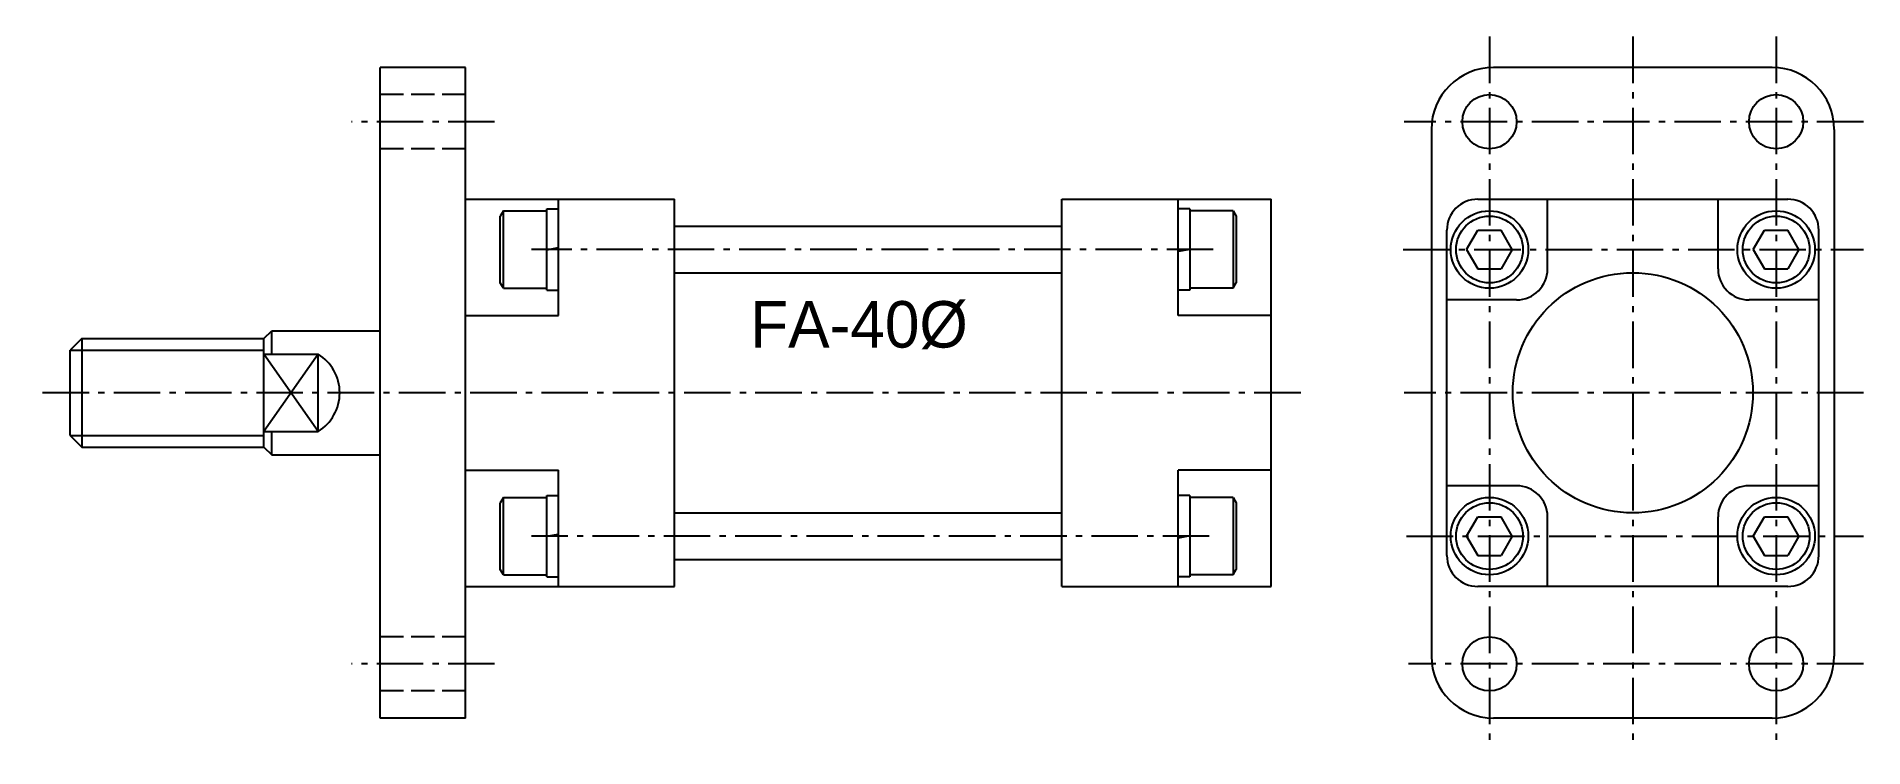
# Model space of a CAD drawing. Extents: x 222 to 458, y 268 to 359.
import ezdxf

# ---------------------------------------------------------------- set-up
doc = ezdxf.new("R2010")
doc.units = 0
doc.header["$MEASUREMENT"] = 0
doc.linetypes.add('DASHED', pattern=[4, 3, -1])
doc.linetypes.add('SCENTER', pattern=[9.2, 6, -1.2, 0.8, -1.2])
for name, color, linetype in [('CON', 2, 'CONTINUOUS'), ('DAS', 3, 'DASHED'), ('SCEN', 1, 'SCENTER'), ('UTI', 7, 'CONTINUOUS')]:
    doc.layers.add(name, color=color, linetype=linetype)

# ---------------------------------------------------------------- blocks, each defined once
blk = doc.blocks.new('00000093')
at = {"layer": 'CON'}
for p, q in [((-2.95, 0), (-1.51, 2.5)), ((-1.51, 2.5), (1.51, 2.5)), ((2.95, 0), (1.51, 2.5)), ((2.95, 0), (1.51, -2.5)), ((-2.95, 0), (-1.51, -2.5)), ((-1.51, -2.5), (1.51, -2.5))]:
    blk.add_line(p, q, dxfattribs=at)
for radius in [5, 4.31]:
    blk.add_circle((0, 0), radius, dxfattribs=at)

msp = doc.modelspace()

# ---------------------------------------------------------------- linework, layer by layer
at = {"layer": 'CON'}
for p, q in [((266.4, 271.31), (266.4, 355.31)), ((277.4, 355.31), (266.4, 355.31)), ((277.4, 271.31), (277.4, 355.31)), ((446.08, 355.31), (410.08, 355.31)), ((402.08, 347.31), (402.08, 279.31)), ((454.08, 347.31), (454.08, 279.31)), ((277.4, 338.31), (304.4, 338.31)), ((289.4, 323.31), (289.4, 338.31)), ((304.4, 288.31), (304.4, 338.31)), ((354.4, 288.31), (354.4, 338.31)), ((354.4, 338.31), (381.4, 338.31)), ((369.4, 323.31), (369.4, 338.31)), ((381.4, 288.31), (381.4, 338.31)), ((408.08, 338.31), (448.08, 338.31)), ((417.08, 329.31), (417.08, 338.31)), ((439.08, 329.31), (439.08, 338.31)), ((282.3, 336.81), (281.9, 336.12)), ((281.9, 327.5), (281.9, 336.12)), ((282.3, 326.81), (282.3, 336.81)), ((282.3, 336.81), (287.9, 336.81)), ((287.9, 326.56), (287.9, 337.06)), ((287.9, 337.06), (289.4, 337.06)), ((370.9, 337.06), (369.4, 337.06)), ((370.9, 337.06), (370.9, 326.56)), ((376.5, 336.81), (370.9, 336.81)), ((376.5, 336.81), (376.5, 326.81)), ((376.5, 336.81), (376.9, 336.12)), ((376.9, 336.12), (376.9, 327.5)), ((304.4, 334.81), (354.4, 334.81)), ((404.08, 292.31), (404.08, 334.31)), ((452.08, 292.31), (452.08, 334.31)), ((287.9, 331.79), (289.4, 332.07)), ((370.9, 331.83), (369.4, 331.55)), ((304.4, 328.81), (354.4, 328.81)), ((282.3, 326.81), (281.9, 327.5)), ((282.3, 326.81), (287.9, 326.81)), ((287.9, 326.56), (289.4, 326.56)), ((370.9, 326.56), (369.4, 326.56)), ((376.5, 326.81), (370.9, 326.81)), ((376.5, 326.81), (376.9, 327.5)), ((277.4, 323.31), (289.4, 323.31)), ((381.4, 323.31), (369.4, 323.31)), ((413.08, 325.31), (404.08, 325.31)), ((452.08, 325.31), (443.08, 325.31)), ((251.4, 320.31), (252.4, 321.31)), ((252.4, 321.31), (266.4, 321.31)), ((252.4, 318.31), (252.4, 321.31)), ((227.9, 320.31), (226.4, 318.81)), ((226.4, 307.81), (226.4, 318.81)), ((227.9, 320.31), (251.4, 320.31)), ((227.9, 320.31), (227.9, 306.31)), ((251.4, 306.31), (251.4, 320.31)), ((251.4, 318.31), (258.4, 318.31)), ((258.4, 308.31), (258.4, 318.31)), ((226.4, 307.81), (227.9, 306.31)), ((251.4, 308.31), (258.4, 308.31)), ((252.4, 305.31), (252.4, 308.31)), ((227.9, 306.31), (251.4, 306.31)), ((251.4, 306.31), (252.4, 305.31)), ((252.4, 305.31), (266.4, 305.31)), ((277.4, 303.31), (289.4, 303.31)), ((289.4, 288.31), (289.4, 303.31)), ((381.4, 303.31), (369.4, 303.31)), ((369.4, 288.31), (369.4, 303.31)), ((282.3, 299.81), (281.9, 299.12)), ((282.3, 289.81), (282.3, 299.81)), ((282.3, 299.81), (287.9, 299.81)), ((287.9, 289.56), (287.9, 300.06)), ((287.9, 300.06), (289.4, 300.06)), ((370.9, 300.06), (369.4, 300.06)), ((370.9, 300.06), (370.9, 289.56)), ((376.5, 299.81), (370.9, 299.81)), ((376.5, 299.81), (376.5, 289.81)), ((376.5, 299.81), (376.9, 299.12)), ((413.08, 301.31), (404.08, 301.31)), ((452.08, 301.31), (443.08, 301.31)), ((281.9, 290.5), (281.9, 299.12)), ((304.4, 297.81), (354.4, 297.81)), ((376.9, 299.12), (376.9, 290.5)), ((417.08, 288.31), (417.08, 297.31)), ((439.08, 288.31), (439.08, 297.31)), ((287.9, 294.79), (289.4, 295.07)), ((370.9, 294.83), (369.4, 294.55)), ((282.3, 289.81), (281.9, 290.5)), ((304.4, 291.81), (354.4, 291.81)), ((376.5, 289.81), (376.9, 290.5)), ((277.4, 288.31), (304.4, 288.31)), ((282.3, 289.81), (287.9, 289.81)), ((287.9, 289.56), (289.4, 289.56)), ((354.4, 288.31), (381.4, 288.31)), ((370.9, 289.56), (369.4, 289.56)), ((376.5, 289.81), (370.9, 289.81)), ((448.08, 288.31), (408.08, 288.31)), ((277.4, 271.31), (266.4, 271.31)), ((446.08, 271.31), (410.08, 271.31))]:
    msp.add_line(p, q, dxfattribs=at)
for centre, radius in [((409.58, 348.31), 3.5), ((446.58, 348.31), 3.5), ((428.08, 313.31), 15.5), ((409.58, 278.31), 3.5), ((446.58, 278.31), 3.5)]:
    msp.add_circle(centre, radius, dxfattribs=at)
for centre, radius, start, end in [((410.08, 347.31), 8, 90, 180), ((446.08, 347.31), 8, 360, 90), ((408.08, 334.31), 4, 90, 180), ((448.08, 334.31), 4, 0, 90), ((413.08, 329.31), 4, 270, 360), ((443.08, 329.31), 4, 180, 270), ((255.3, 313.31), 5.88, 301.7811, 58.2189), ((413.08, 297.31), 4, 360, 90), ((443.08, 297.31), 4, 90, 180), ((408.08, 292.31), 4, 180, 270), ((448.08, 292.31), 4, 270, 0), ((410.08, 279.31), 8, 180, 270), ((446.08, 279.31), 8, 270, 360)]:
    msp.add_arc(centre, radius, start, end, dxfattribs=at)
at = {"layer": 'DAS'}
for p, q in [((277.4, 351.81), (266.4, 351.81)), ((277.4, 344.81), (266.4, 344.81)), ((277.4, 281.81), (266.4, 281.81)), ((277.4, 274.81), (266.4, 274.81))]:
    msp.add_line(p, q, dxfattribs=at)
at = {"layer": 'SCEN'}
for p, q in [((409.58, 359.31), (409.58, 267.52)), ((428.08, 359.31), (428.08, 267.52)), ((446.58, 359.31), (446.58, 267.52)), ((281.17, 348.31), (262.68, 348.31)), ((457.85, 348.31), (398.59, 348.31)), ((373.92, 331.81), (285.92, 331.81)), ((398.42, 331.81), (457.85, 331.81)), ((385.22, 313.31), (222.05, 313.31)), ((457.85, 313.31), (398.59, 313.31)), ((373.41, 294.81), (285.92, 294.81)), ((398.89, 294.81), (457.85, 294.81)), ((281.17, 278.31), (262.68, 278.31)), ((457.85, 278.31), (399.14, 278.31))]:
    msp.add_line(p, q, dxfattribs=at)
at = {"layer": 'UTI'}
for p, q in [((226.4, 318.81), (251.4, 318.81)), ((258.4, 308.31), (251.4, 318.31)), ((258.4, 318.31), (251.4, 308.31)), ((226.4, 307.81), (251.4, 307.81))]:
    msp.add_line(p, q, dxfattribs=at)

# ---------------------------------------------------------------- block references
at = {"layer": 'CON'}
for p in [(409.58, 331.81), (446.58, 331.81), (409.58, 294.81), (446.58, 294.81)]:
    msp.add_blockref('00000093', p, dxfattribs=at)

# ---------------------------------------------------------------- texts
at = {"layer": 'UTI'}
msp.add_text('FA-40%%C', height=6, dxfattribs=at).set_placement((314.16, 319.15))

doc.saveas('drawing.dxf')
